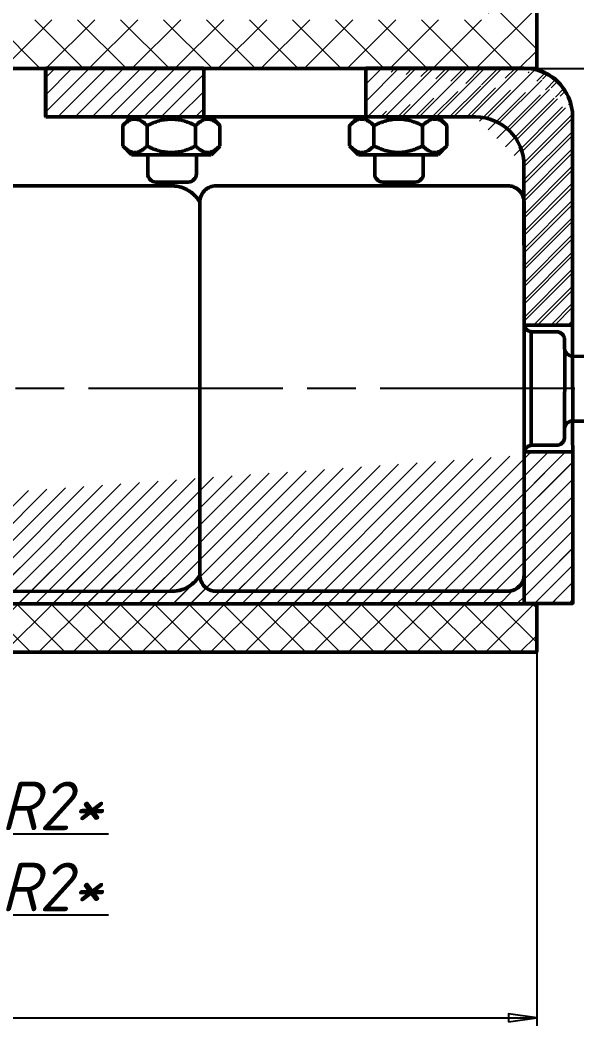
# Model space of a CAD drawing. Header units: inches. Extents: x -14 to 5184, y -66 to 1689.
# Drawn here: x 2720.8 to 2755.2, y 647.8 to 709.8 of the extents above; entities that cross this region are included whole.
import ezdxf

# ---------------------------------------------------------------- set-up
doc = ezdxf.new("R2010")
doc.units = ezdxf.units.IN
doc.header["$MEASUREMENT"] = 0
doc.linetypes.add('ACAD_ISO08W100', pattern=[36, 24, -3, 6, -3])
for name, color, linetype, lineweight in [('Видимые тонкие (ГОСТ)', 7, 'Continuous', 25), ('Видимый контур (ГОСТ)', 7, 'Continuous', 50), ('Осевая линия (ГОСТ)', 7, 'ACAD_ISO08W100', 25), ('Размер (ГОСТ)', 7, 'Continuous', 25), ('Штриховка (ГОСТ)', 7, 'Continuous', 18)]:
    doc.layers.add(name, color=color, linetype=linetype, lineweight=lineweight)
doc.styles.add('Standart 3.0', font='gost_b.ttf', dxfattribs={"oblique": 15, "height": 3})
doc.dimstyles.new('Обычный (ГОСТ)', dxfattribs={"dimscale": 0.5, "dimtxt": 3.5, "dimasz": 3.5, "dimexe": 1, "dimexo": 0, "dimgap": 0.5, "dimtad": 1, "dimrnd": 1e-08, "dimtxsty": 'Standart 3.0', "dimblk": 'Filled-1', "dimblk1": 'Filled-1', "dimblk2": 'Filled-1', "dimcen": 0.09, "dimdle": 15, "dimclrd": 256, "dimclre": 256, "dimclrt": 256, "dimazin": 2, "dimtfac": 0.714286, "dimtmove": 0, "dimatfit": 3, "dimfxl": 1, "dimtolj": 1, "dimlwd": 25, "dimlwe": 25, "dimarcsym": 0})
pattern_1 = [(45, (-764.67155, -51.7324), (-0.53033009, 0.53033009), [])]

# ---------------------------------------------------------------- blocks, each defined once
blk = doc.blocks.new('Filled-1')
at = {"color": 0}
for p, q in [((0, 0), (-1, 0.143)), ((-1, 0.143), (-1, -0.143)), ((-1, 0), (0, 0)), ((-1, -0.143), (0, 0))]:
    blk.add_line(p, q, dxfattribs=at)
at = {"color": 0, "flags": 128}
blk.add_lwpolyline([(-1, -0.143), (0, 0), (-1, 0.143), (-1, -0.143)], dxfattribs=at)
at = {"color": 0}
blk.add_solid([(-1, -0.143), (0, 0), (-1, 0.143), (-1, -0.143)], dxfattribs=at)
blk = doc.blocks.new('*D143')
at = {"layer": 'Размер (ГОСТ)', "lineweight": 25, "ltscale": 0.5, "transparency": 16777216}
for p, q in [((2752.695, 745.82), (2795.828, 745.82)), ((2795.328, 708.57), (2795.328, 744.07)), ((2752.696, 706.82), (2795.828, 706.82))]:
    blk.add_line(p, q, dxfattribs=at)
at = {"layer": 'Размер (ГОСТ)', "lineweight": 25, "ltscale": 0.5, "transparency": 16777216, "xscale": 1.75, "yscale": 1.75, "zscale": 1.75}
for p, rotation in [((2795.328, 745.82), 90), ((2795.328, 706.82), 270)]:
    blk.add_blockref('Filled-1', p, dxfattribs=dict(at, rotation=rotation))
at = {"layer": 'Размер (ГОСТ)', "ltscale": 0.5, "transparency": 16777216, "insert": (2793.275, 726.32), "char_height": 3, "attachment_point": 5, "rotation": 90, "style": 'Standart 3.0'}
blk.add_mtext('\\A1;39%%P{\\fGOST type B|b0|i0|c204|p0;0,1}', dxfattribs=at)
blk = doc.blocks.new('*D144')
at = {"layer": 'Размер (ГОСТ)', "lineweight": 25, "ltscale": 0.5, "transparency": 16777216}
for p, q in [((2622.698, 670.82), (2622.698, 647.785)), ((2752.698, 670.82), (2752.698, 647.785)), ((2624.448, 648.285), (2750.948, 648.285))]:
    blk.add_line(p, q, dxfattribs=at)
at = {"layer": 'Размер (ГОСТ)', "lineweight": 25, "ltscale": 0.5, "transparency": 16777216, "xscale": 1.75, "yscale": 1.75, "zscale": 1.75, "rotation": 180}
blk.add_blockref('Filled-1', (2622.698, 648.285), dxfattribs=at)
at = {"layer": 'Размер (ГОСТ)', "lineweight": 25, "ltscale": 0.5, "transparency": 16777216, "xscale": 1.75, "yscale": 1.75, "zscale": 1.75}
blk.add_blockref('Filled-1', (2752.698, 648.285), dxfattribs=at)
at = {"layer": 'Размер (ГОСТ)', "ltscale": 0.5, "transparency": 16777216, "insert": (2687.698, 650.041), "char_height": 3, "attachment_point": 5, "style": 'Standart 3.0'}
blk.add_mtext('\\A1;130*', dxfattribs=at)
blk = doc.blocks.new('*D161')
at = {"layer": 'Размер (ГОСТ)', "lineweight": 25, "transparency": 16777216}
for p, q in [((2719.378, 659.603), (2709.514, 668.681)), ((2726.28, 659.603), (2719.378, 659.603))]:
    blk.add_line(p, q, dxfattribs=at)
at = {"layer": 'Размер (ГОСТ)', "lineweight": 25, "transparency": 16777216, "xscale": 1.75, "yscale": 1.75, "zscale": 1.75, "rotation": 137.3752974617116}
blk.add_blockref('Filled-1', (2708.227, 669.866), dxfattribs=at)
at = {"layer": 'Размер (ГОСТ)', "transparency": 16777216, "insert": (2719.628, 662.853), "char_height": 3, "attachment_point": 1, "style": 'Standart 3.0'}
blk.add_mtext('\\A1;R2*', dxfattribs=at)
blk = doc.blocks.new('*D162')
at = {"layer": 'Размер (ГОСТ)', "lineweight": 25, "transparency": 16777216}
for p, q in [((2719.378, 654.603), (2708.426, 666.89)), ((2726.28, 654.603), (2719.378, 654.603))]:
    blk.add_line(p, q, dxfattribs=at)
at = {"layer": 'Размер (ГОСТ)', "lineweight": 25, "transparency": 16777216, "xscale": 1.75, "yscale": 1.75, "zscale": 1.75, "rotation": 131.7133454114285}
blk.add_blockref('Filled-1', (2707.261, 668.196), dxfattribs=at)
at = {"layer": 'Размер (ГОСТ)', "transparency": 16777216, "insert": (2719.628, 657.853), "char_height": 3, "attachment_point": 1, "style": 'Standart 3.0'}
blk.add_mtext('\\A1;R2*', dxfattribs=at)
blk = doc.blocks.new('*D205')
at = {"layer": 'Видимые тонкие (ГОСТ)', "lineweight": 25, "ltscale": 0.5, "transparency": 16777216}
for p, q in [((2730, 772.71), (2808, 772.71)), ((2807.5, 656.296), (2807.5, 770.96)), ((2775, 654.546), (2808, 654.546))]:
    blk.add_line(p, q, dxfattribs=at)
at = {"layer": 'Видимые тонкие (ГОСТ)', "lineweight": 25, "ltscale": 0.5, "transparency": 16777216, "xscale": 1.75, "yscale": 1.75, "zscale": 1.75}
for p, rotation in [((2807.5, 772.71), 90), ((2807.5, 654.546), 270)]:
    blk.add_blockref('Filled-1', p, dxfattribs=dict(at, rotation=rotation))
at = {"layer": 'Видимые тонкие (ГОСТ)', "ltscale": 0.5, "transparency": 16777216, "insert": (2805.447, 713.628), "char_height": 3, "attachment_point": 5, "rotation": 90, "style": 'Standart 3.0'}
blk.add_mtext('\\A1;118%%P0,5', dxfattribs=at)

msp = doc.modelspace()

# ---------------------------------------------------------------- hatches: boundary and pattern name
at = {"layer": 'Штриховка (ГОСТ)', "ltscale": 0.5}
h = msp.add_hatch(dxfattribs=at)
h.set_pattern_fill('ANSI37', color=256, scale=15)
h.set_pattern_definition([(45, (-764.6716, -51.7324), (-1.3258252, 1.3258252), []), (135, (-764.6716, -51.7324), (-1.3258252, -1.3258252), [])])
edge = h.paths.add_edge_path()
edge.add_spline(control_points=[(2640.9551, 706.8202), (2640.786, 707.139), (2640.2853, 708.1094), (2640.8354, 709.1323), (2641.2053, 709.8202)], knot_values=[0, 0, 0, 0, 1.0405307, 3.1768806, 3.1768806, 3.1768806, 3.1768806], degree=3, periodic=0)
edge.add_line((2641.2053, 709.8202), (2639.599, 709.8202))
edge.add_line((2639.599, 709.8202), (2625.6968, 709.8202))
edge.add_line((2625.6968, 709.8202), (2625.6968, 721.3202))
edge.add_line((2625.6968, 721.3202), (2622.8787, 721.3202))
edge.add_line((2622.8787, 721.3202), (2622.8787, 720.3751))
edge.add_line((2622.8787, 720.3751), (2622.6968, 720.3751))
edge.add_line((2622.6968, 720.3751), (2622.6968, 706.8202))
edge.add_line((2622.6968, 706.8202), (2623.0164, 706.8202))
edge.add_ellipse((2623.4569, 703.8527), major_axis=(0.5083, 2.9567), ratio=0.9999874, start_angle=9.807636, end_angle=18.197853, ccw=False)
edge.add_line((2623.4541, 706.8527), (2633.2041, 706.8618))
edge.add_line((2633.2041, 706.8618), (2639.599, 706.8202))
edge.add_line((2639.599, 706.8202), (2640.9551, 706.8202))
edge = h.paths.add_edge_path()
edge.add_line((2752.6968, 744.8053), (2749.6968, 744.8053))
edge.add_line((2749.6968, 744.8053), (2749.6968, 709.8202))
edge.add_line((2749.6968, 709.8202), (2651.1901, 709.8202))
edge.add_line((2651.1901, 709.8202), (2649.1853, 709.8202))
edge.add_spline(control_points=[(2649.1853, 709.8202), (2649.2533, 709.6937), (2649.3214, 709.5672), (2649.3864, 709.4408)], knot_values=[0, 0, 0, 0, 0.3929016, 0.3929016, 0.3929016, 0.3929016], degree=3, periodic=0)
edge.add_spline(control_points=[(2649.3864, 709.4408), (2649.4841, 709.2513), (2649.575, 709.0621), (2649.6494, 708.8737)], knot_values=[0.3929016, 0.3929016, 0.3929016, 0.3929016, 0.982254, 0.982254, 0.982254, 0.982254], degree=3, periodic=0)
edge.add_spline(control_points=[(2649.7201, 708.6785), (2649.6988, 708.7435), (2649.6751, 708.8085), (2649.6494, 708.8737)], knot_values=[0.982254, 0.982254, 0.982254, 0.982254, 1.1861158, 1.1861158, 1.1861158, 1.1861158], degree=3, periodic=0)
edge.add_spline(control_points=[(2649.7201, 708.6785), (2649.7399, 708.6183), (2649.7576, 708.5582), (2649.7729, 708.4982)], knot_values=[1.1861158, 1.1861158, 1.1861158, 1.1861158, 1.3751556, 1.3751556, 1.3751556, 1.3751556], degree=3, periodic=0)
edge.add_spline(control_points=[(2649.7729, 708.4982), (2649.7875, 708.4412), (2649.7998, 708.3844), (2649.8098, 708.3276)], knot_values=[1.3751556, 1.3751556, 1.3751556, 1.3751556, 1.5546526, 1.5546526, 1.5546526, 1.5546526], degree=3, periodic=0)
edge.add_spline(control_points=[(2649.8258, 708.2185), (2649.8215, 708.2548), (2649.8161, 708.2912), (2649.8098, 708.3276)], knot_values=[1.5546526, 1.5546526, 1.5546526, 1.5546526, 1.6698318, 1.6698318, 1.6698318, 1.6698318], degree=3, periodic=0)
edge.add_spline(control_points=[(2649.8344, 708.1257), (2649.8323, 708.1566), (2649.8295, 708.1876), (2649.8258, 708.2185)], knot_values=[1.6698318, 1.6698318, 1.6698318, 1.6698318, 1.768117, 1.768117, 1.768117, 1.768117], degree=3, periodic=0)
edge.add_spline(control_points=[(2649.838, 708.0333), (2649.8376, 708.064), (2649.8364, 708.0949), (2649.8344, 708.1257)], knot_values=[1.768117, 1.768117, 1.768117, 1.768117, 1.8662827, 1.8662827, 1.8662827, 1.8662827], degree=3, periodic=0)
edge.add_spline(control_points=[(2649.8363, 707.9411), (2649.8378, 707.9718), (2649.8383, 708.0025), (2649.838, 708.0333)], knot_values=[1.8662827, 1.8662827, 1.8662827, 1.8662827, 1.9643858, 1.9643858, 1.9643858, 1.9643858], degree=3, periodic=0)
edge.add_spline(control_points=[(2649.8291, 707.849), (2649.8324, 707.8797), (2649.8348, 707.9104), (2649.8363, 707.9411)], knot_values=[1.9643858, 1.9643858, 1.9643858, 1.9643858, 2.0627335, 2.0627335, 2.0627335, 2.0627335], degree=3, periodic=0)
edge.add_spline(control_points=[(2649.8164, 707.7594), (2649.8176, 707.7664), (2649.8226, 707.7962), (2649.8266, 707.8261), (2649.8291, 707.849)], knot_values=[2.0627335, 2.0627335, 2.0627335, 2.0627335, 2.0851532, 2.1587696, 2.1587696, 2.1587696, 2.1587696], degree=3, periodic=0)
edge.add_spline(control_points=[(2649.7972, 707.6662), (2649.8046, 707.6972), (2649.811, 707.7283), (2649.8164, 707.7594)], knot_values=[2.1587696, 2.1587696, 2.1587696, 2.1587696, 2.2588995, 2.2588995, 2.2588995, 2.2588995], degree=3, periodic=0)
edge.add_spline(control_points=[(2649.7972, 707.6662), (2649.7882, 707.6279), (2649.7777, 707.5897), (2649.7659, 707.5515)], knot_values=[2.2588995, 2.2588995, 2.2588995, 2.2588995, 2.3826602, 2.3826602, 2.3826602, 2.3826602], degree=3, periodic=0)
edge.add_spline(control_points=[(2649.7659, 707.5515), (2649.7497, 707.4988), (2649.7312, 707.4462), (2649.7108, 707.3937)], knot_values=[2.3826602, 2.3826602, 2.3826602, 2.3826602, 2.5533905, 2.5533905, 2.5533905, 2.5533905], degree=3, periodic=0)
edge.add_spline(control_points=[(2649.7108, 707.3937), (2649.6899, 707.3398), (2649.667, 707.2861), (2649.6427, 707.2324)], knot_values=[2.5533905, 2.5533905, 2.5533905, 2.5533905, 2.7284314, 2.7284314, 2.7284314, 2.7284314], degree=3, periodic=0)
edge.add_spline(control_points=[(2649.6427, 707.2324), (2649.6125, 707.1658), (2649.5801, 707.0993), (2649.5464, 707.0329)], knot_values=[2.7284314, 2.7284314, 2.7284314, 2.7284314, 2.9454271, 2.9454271, 2.9454271, 2.9454271], degree=3, periodic=0)
edge.add_spline(control_points=[(2649.5464, 707.0329), (2649.5105, 706.962), (2649.4731, 706.8911), (2649.4355, 706.8202)], knot_values=[2.9454271, 2.9454271, 2.9454271, 2.9454271, 3.1768806, 3.1768806, 3.1768806, 3.1768806], degree=3, periodic=0)
edge.add_line((2649.4355, 706.8202), (2651.1901, 706.8202))
edge.add_line((2651.1901, 706.8202), (2722.4055, 706.8202))
edge.add_line((2722.4055, 706.8202), (2722.4055, 706.8316))
edge.add_line((2722.4055, 706.8316), (2732.1555, 706.8336))
edge.add_line((2732.1555, 706.8336), (2742.1555, 706.8271))
edge.add_line((2742.1555, 706.8271), (2742.1555, 706.8356))
edge.add_line((2742.1555, 706.8356), (2751.9055, 706.8375))
edge.add_line((2751.9055, 706.8375), (2752.6968, 706.8202))
edge.add_line((2752.6968, 706.8202), (2752.6968, 744.8053))
h = msp.add_hatch(dxfattribs=at)
h.set_pattern_fill('ANSI31', color=256, scale=6)
h.set_pattern_definition(pattern_1)
h.paths.add_polyline_path([(2732.1561, 703.8336), (2732.1555, 706.8202), (2722.4055, 706.8202), (2722.4061, 703.8316)])
h = msp.add_hatch(dxfattribs=at)
h.set_pattern_fill('ANSI31', color=256, scale=6)
h.set_pattern_definition([(45, (-764.67155, -612.5807), (-0.53033009, 0.53033009), [])])
edge = h.paths.add_edge_path()
edge.add_line((2742.1555, 706.8356), (2751.9055, 706.8375))
edge.add_ellipse((2751.9061, 703.8375), major_axis=(-1.069, 2.8031), ratio=0.9999978, start_angle=249.13663, end_angle=339.13663, ccw=False)
edge.add_line((2754.9061, 703.8381), (2754.9087, 690.988))
edge.add_line((2754.9087, 690.988), (2751.9087, 690.9874))
edge.add_line((2751.9087, 690.9874), (2751.9067, 700.8375))
edge.add_ellipse((2748.9067, 700.8369), major_axis=(-1.069, 2.8031), ratio=0.9999978, start_angle=249.13663, end_angle=339.13663)
edge.add_line((2748.9061, 703.8369), (2742.1561, 703.8355))
edge.add_line((2742.1561, 703.8355), (2742.1555, 706.8356))
edge = h.paths.add_edge_path(flags=17)
edge.add_ellipse((2748.9067, 700.8369), major_axis=(-1.069, 2.8031), ratio=0.9999978, start_angle=249.13663, end_angle=339.13663)
edge = h.paths.add_edge_path(flags=17)
edge.add_line((2751.9087, 690.9874), (2751.9067, 700.8375))
edge = h.paths.add_edge_path(flags=17)
edge.add_line((2754.9087, 690.988), (2751.9087, 690.9874))
edge = h.paths.add_edge_path(flags=17)
edge.add_line((2754.9061, 703.8381), (2754.9087, 690.988))
edge = h.paths.add_edge_path(flags=17)
edge.add_ellipse((2751.9061, 703.8375), major_axis=(-1.069, 2.8031), ratio=0.9999978, start_angle=249.13663, end_angle=339.13663)
edge = h.paths.add_edge_path(flags=17)
edge.add_line((2742.1555, 706.8356), (2751.9055, 706.8375))
edge = h.paths.add_edge_path(flags=16)
edge.add_line((2748.9061, 703.8369), (2742.1561, 703.8355))
edge = h.paths.add_edge_path(flags=16)
edge.add_line((2742.1561, 703.8355), (2742.1555, 706.8356))
h.paths.add_polyline_path([(2742.1561, 703.8355), (2742.1555, 706.8356)], flags=16)
edge = h.paths.add_edge_path(flags=17)
edge.add_line((2742.1561, 703.8355), (2742.1555, 706.8356))
edge.add_line((2742.1561, 703.8355), (2742.1555, 706.8356))
edge.add_line((2742.1561, 703.8355), (2742.1555, 706.8356))
edge.add_ellipse((2751.8962, 703.8635), major_axis=(2.8031, 1.069), ratio=0.9999978, start_angle=0, end_angle=53.659374)
h = msp.add_hatch(dxfattribs=at)
h.set_pattern_fill('ANSI31', color=256, scale=6)
h.set_pattern_definition(pattern_1)
edge = h.paths.add_edge_path()
edge.add_line((2751.9305, 698.6026), (2751.9326, 700.8527))
edge.add_ellipse((2748.9326, 700.8555), major_axis=(-0.5083, 2.9567), ratio=0.9999874, start_angle=260.192364, end_angle=350.192364)
edge.add_line((2748.9354, 703.8555), (2742.1853, 703.8618))
edge.add_spline(control_points=[(2742.1853, 703.8618), (2742.1867, 705.341), (2742.1881, 706.8202)], knot_values=[0.0041612, 0.0041612, 0.0041612, 0.3000037, 0.3000037, 0.3000037], weights=[1, 0.9999989, 1], degree=2, periodic=0)
edge.add_line((2742.1881, 706.8202), (2752.3759, 706.8202))
edge.add_ellipse((2751.9354, 703.8527), major_axis=(-0.5083, 2.9567), ratio=0.9999874, start_angle=270, end_angle=341.802147, ccw=False)
edge.add_ellipse((2751.9354, 703.8527), major_axis=(-0.5083, 2.9567), ratio=0.9999874, start_angle=260.192364, end_angle=270, ccw=False)
edge.add_line((2754.9354, 703.8499), (2754.9234, 691.0162))
edge.add_ellipse((2754.9197, 687.1002), major_axis=(0.0036, 3.9), ratio=0.0008567, start_angle=1.296732, end_angle=51.959455, ccw=False)
edge.add_line((2754.9233, 690.9992), (2751.9341, 691.002))
edge.add_spline(control_points=[(2751.9341, 691.002), (2751.9273, 691.0358), (2751.9235, 691.0704), (2751.9235, 691.102)], knot_values=[0.2126734, 0.2126734, 0.2126734, 0.2126734, 0.2221719, 0.2221719, 0.2221719, 0.2221719], degree=3, periodic=0)
edge.add_line((2751.9235, 691.102), (2751.9305, 698.6026))
h = msp.add_hatch(dxfattribs=at)
h.set_pattern_fill('ANSI31', color=256, scale=6)
h.set_pattern_definition(pattern_1)
edge = h.paths.add_edge_path()
edge.add_line((2620.4847, 673.8505), (2620.476, 683.2012))
edge.add_line((2620.476, 683.2012), (2623.476, 683.2039))
edge.add_line((2623.4831, 675.6033), (2623.4761, 683.1039))
edge.add_line((2623.476, 683.2039), (2623.4847, 673.8532))
edge.add_line((2620.4848, 673.8502), (2623.4848, 673.8529))
edge.add_line((2754.9103, 683.1883), (2754.9121, 673.8382))
edge.add_line((2751.9103, 683.1877), (2754.9103, 683.1883))
edge.add_line((2751.9103, 683.0876), (2751.9118, 675.5876))
edge.add_ellipse((2751.9094, 687.0875), major_axis=(0.0027, -13.25), ratio=0.0007478, start_angle=337.94365, end_angle=360.136266)
edge.add_spline(control_points=[(2751.8749, 675.3184), (2751.8523, 675.2373), (2751.8188, 675.1579), (2751.7272, 675.0003), (2751.665, 674.9224), (2751.5159, 674.7834), (2751.4254, 674.7228), (2751.2323, 674.6341), (2751.1273, 674.6051), (2750.9853, 674.5894), (2750.9486, 674.5873), (2750.912, 674.5873)], knot_values=[0, 0, 0, 0, 0.0254162, 0.0254162, 0.0546992, 0.0546992, 0.0865783, 0.0865783, 0.11844, 0.11844, 0.1294382, 0.1294382, 0.1294382, 0.1294382], degree=3, periodic=0)
edge.add_line((2754.9121, 673.8381), (2751.9121, 673.8375))
h = msp.add_hatch(dxfattribs=at)
h.set_pattern_fill('ANSI31', color=256, scale=6)
h.set_pattern_definition(pattern_1)
edge = h.paths.add_edge_path()
edge.add_line((2754.9075, 673.8505), (2754.9162, 683.2012))
edge.add_line((2754.9162, 683.2012), (2751.9162, 683.2039))
edge.add_line((2751.9091, 675.6033), (2751.9161, 683.1039))
edge.add_line((2751.9162, 683.2039), (2751.9075, 673.8532))
edge.add_line((2754.9074, 673.8502), (2751.9074, 673.8529))
edge.add_line((2620.482, 683.1883), (2620.4801, 673.8382))
edge.add_line((2623.482, 683.1877), (2620.482, 683.1883))
edge.add_line((2623.4819, 683.0876), (2623.4804, 675.5876))
edge.add_ellipse((2623.4828, 687.0875), major_axis=(-0.0027, -13.25), ratio=0.0007478, start_angle=-0.136266, end_angle=22.05635, ccw=False)
edge.add_spline(control_points=[(2623.5173, 675.3184), (2623.5399, 675.2373), (2623.5734, 675.1579), (2623.665, 675.0003), (2623.7272, 674.9224), (2623.8763, 674.7834), (2623.9668, 674.7228), (2624.1599, 674.6341), (2624.2649, 674.6051), (2624.4069, 674.5894), (2624.4436, 674.5873), (2624.4803, 674.5873)], knot_values=[0, 0, 0, 0, 0.0254162, 0.0254162, 0.0546992, 0.0546992, 0.0865783, 0.0865783, 0.11844, 0.11844, 0.1294382, 0.1294382, 0.1294382, 0.1294382], degree=3, periodic=0)
edge.add_line((2620.4801, 673.8381), (2623.4801, 673.8375))
at = {"layer": 'Штриховка (ГОСТ)'}
h = msp.add_hatch(dxfattribs=at)
h.set_pattern_fill('ANSI37', color=256, scale=12, style=0, double=1)
h.set_pattern_definition([(45, (-764.6716, -51.7324), (-1.0606602, 1.0606602), []), (135, (-764.6716, -51.7324), (-1.0606602, -1.0606602), [])])
edge = h.paths.add_edge_path()
edge.add_spline(control_points=[(2670.6348, 672.3202), (2670.6798, 672.1459), (2670.7482, 671.9785), (2670.9278, 671.6664), (2671.0383, 671.5232), (2671.3517, 671.2138), (2671.5711, 671.0688), (2672.0529, 670.8711), (2672.3109, 670.8202), (2672.5713, 670.8202)], knot_values=[-0.2642769, -0.2642769, -0.2642769, -0.2642769, -0.2102673, -0.2102673, -0.1562578, -0.1562578, -0.0781289, -0.0781289, 0, 0, 0, 0], degree=3, periodic=0)
edge.add_line((2672.5713, 670.8202), (2702.8253, 670.8202))
edge.add_spline(control_points=[(2702.8253, 670.8202), (2703.0054, 670.8202), (2703.1846, 670.8445), (2703.5316, 670.9405), (2703.6979, 671.0116), (2704.0758, 671.2378), (2704.271, 671.4139), (2704.583, 671.831), (2704.6967, 672.0681), (2704.7618, 672.3202)], knot_values=[-0.2642769, -0.2642769, -0.2642769, -0.2642769, -0.2102673, -0.2102673, -0.1562578, -0.1562578, -0.0781289, -0.0781289, 0, 0, 0, 0], degree=3, periodic=0)
edge.add_spline(control_points=[(2704.7618, 672.3202), (2704.7859, 672.4135), (2704.8165, 672.5034), (2704.945, 672.8136), (2705.1096, 673.0599), (2705.4586, 673.409), (2705.7049, 673.5735), (2706.161, 673.7625), (2706.4515, 673.8202), (2706.6983, 673.8202)], knot_values=[0.3435613, 0.3435613, 0.3435613, 0.3435613, 0.3702407, 0.3702407, 0.4442889, 0.4442889, 0.518337, 0.518337, 0.5923851, 0.5923851, 0.5923851, 0.5923851], degree=3, periodic=0)
edge.add_line((2706.6983, 673.8202), (2752.6983, 673.8202))
edge.add_line((2752.6983, 673.8202), (2752.6983, 670.8202))
edge.add_line((2752.6983, 670.8202), (2709.6983, 670.8202))
edge.add_spline(control_points=[(2709.6983, 670.8202), (2709.4515, 670.8202), (2709.161, 670.7625), (2708.7049, 670.5735), (2708.4586, 670.409), (2708.1096, 670.0599), (2707.945, 669.8136), (2707.8165, 669.5034), (2707.7859, 669.4135), (2707.7618, 669.3202)], knot_values=[0.5923851, 0.5923851, 0.5923851, 0.5923851, 0.6664332, 0.6664332, 0.7404813, 0.7404813, 0.8145295, 0.8145295, 0.8412086, 0.8412086, 0.8412086, 0.8412086], degree=3, periodic=0)
edge.add_spline(control_points=[(2707.7618, 669.3202), (2707.7168, 669.1459), (2707.6485, 668.9785), (2707.4688, 668.6664), (2707.3584, 668.5232), (2707.0449, 668.2138), (2706.8256, 668.0689), (2706.3437, 667.8711), (2706.0858, 667.8202), (2705.8253, 667.8202)], knot_values=[-0.2642765, -0.2642765, -0.2642765, -0.2642765, -0.2102671, -0.2102671, -0.1562578, -0.1562578, -0.0781289, -0.0781289, 0, 0, 0, 0], degree=3, periodic=0)
edge.add_line((2705.8253, 667.8202), (2669.5713, 667.8202))
edge.add_spline(control_points=[(2669.5713, 667.8202), (2669.3913, 667.8202), (2669.2121, 667.8445), (2668.865, 667.9405), (2668.6987, 668.0116), (2668.3208, 668.2378), (2668.1256, 668.4139), (2667.8137, 668.831), (2667.6999, 669.0681), (2667.6348, 669.3202)], knot_values=[-0.2642765, -0.2642765, -0.2642765, -0.2642765, -0.2102671, -0.2102671, -0.1562578, -0.1562578, -0.0781289, -0.0781289, 0, 0, 0, 0], degree=3, periodic=0)
edge.add_spline(control_points=[(2667.6348, 669.3202), (2667.6107, 669.4135), (2667.5801, 669.5034), (2667.4516, 669.8136), (2667.2871, 670.0599), (2666.938, 670.409), (2666.6917, 670.5735), (2666.2356, 670.7625), (2665.9451, 670.8202), (2665.6983, 670.8202)], knot_values=[0.3435616, 0.3435616, 0.3435616, 0.3435616, 0.3702407, 0.3702407, 0.4442888, 0.4442888, 0.518337, 0.518337, 0.5923851, 0.5923851, 0.5923851, 0.5923851], degree=3, periodic=0)
edge.add_line((2665.6983, 670.8202), (2622.6983, 670.8202))
edge.add_line((2622.6983, 670.8202), (2622.6983, 673.8202))
edge.add_line((2622.6983, 673.8202), (2668.6983, 673.8202))
edge.add_spline(control_points=[(2668.6983, 673.8202), (2668.9451, 673.8202), (2669.2356, 673.7625), (2669.6917, 673.5735), (2669.938, 673.409), (2670.2871, 673.0599), (2670.4516, 672.8136), (2670.5801, 672.5034), (2670.6107, 672.4135), (2670.6348, 672.3202)], knot_values=[0.5923851, 0.5923851, 0.5923851, 0.5923851, 0.6664332, 0.6664332, 0.7404814, 0.7404814, 0.8145295, 0.8145295, 0.841209, 0.841209, 0.841209, 0.841209], degree=3, periodic=0)

# ---------------------------------------------------------------- linework, layer by layer
at = {"layer": 'Видимый контур (ГОСТ)'}
for p, q in [((2752.6968, 744.8053), (2752.6968, 706.8202)), ((2752.6968, 706.8202), (2651.1901, 706.8202)), ((2722.3978, 706.8202), (2722.3984, 703.8517)), ((2722.4055, 706.8316), (2732.1555, 706.8336)), ((2722.4061, 703.8316), (2722.4055, 706.8316)), ((2732.1555, 706.8336), (2732.1561, 703.8336)), ((2742.1555, 706.8356), (2751.9055, 706.8375)), ((2742.1561, 703.8355), (2742.1555, 706.8356)), ((2752.6962, 706.8202), (2752.6962, 706.7548)), ((2754.7092, 704.9065), (2754.6993, 704.9325)), ((2722.3984, 703.8517), (2722.4061, 703.8316)), ((2732.1561, 703.8336), (2722.4061, 703.8316)), ((2727.1505, 702.0449), (2727.1502, 703.3015)), ((2727.6812, 703.8327), (2727.1549, 703.3062)), ((2732.615, 703.8377), (2733.1481, 703.3048)), ((2733.1505, 702.0461), (2733.1502, 703.3027)), ((2741.1505, 702.0477), (2741.1502, 703.3043)), ((2741.6853, 703.8396), (2741.1549, 703.309)), ((2748.9061, 703.8369), (2742.1561, 703.8355)), ((2746.6191, 703.8364), (2747.1481, 703.3076)), ((2747.1505, 702.0489), (2747.1502, 703.3055)), ((2754.9061, 703.8381), (2754.9087, 690.988)), ((2728.6524, 702.0401), (2728.6522, 703.2967)), ((2731.6524, 702.0407), (2731.6522, 703.2973)), ((2742.6524, 702.0429), (2742.6522, 703.2995)), ((2745.6524, 702.0435), (2745.6522, 703.3001)), ((2727.6973, 701.4983), (2727.1526, 702.0428)), ((2728.6964, 701.4946), (2728.6964, 700.3202)), ((2731.6964, 701.4954), (2731.6964, 700.3202)), ((2732.6039, 701.4993), (2733.1458, 702.0414)), ((2741.6973, 701.5011), (2741.1526, 702.0456)), ((2742.6964, 701.4975), (2742.6964, 700.3202)), ((2745.6964, 701.4982), (2745.6964, 700.3202)), ((2746.6039, 701.5021), (2747.1458, 702.0442)), ((2751.9087, 690.9874), (2751.9067, 700.8375)), ((2701.1069, 699.5773), (2730.1749, 699.5831)), ((2730.1749, 699.5832), (2709.7653, 699.579)), ((2731.1964, 699.8202), (2729.1964, 699.8202)), ((2732.9069, 699.5837), (2750.907, 699.5873)), ((2732.9069, 699.5837), (2750.9069, 699.5873)), ((2745.1964, 699.8202), (2743.1964, 699.8202)), ((2751.9072, 698.5875), (2751.9087, 691.0874)), ((2754.9087, 690.988), (2751.9087, 690.9874)), ((2752.4087, 690.5876), (2753.9087, 690.5879)), ((2752.4088, 690.5875), (2753.9088, 690.5878)), ((2754.4089, 690.0878), (2754.409, 689.5878)), ((2754.9113, 689.074), (2765.5152, 689.0618)), ((2763.2761, 689.064), (2754.9113, 689.0721)), ((2754.9076, 685.074), (2755.8631, 685.0731)), ((2754.41, 684.5882), (2754.4101, 684.0882)), ((2752.4101, 683.5876), (2753.9101, 683.5879)), ((2753.9102, 683.5881), (2752.4102, 683.5878)), ((2751.9103, 683.1877), (2754.9103, 683.1883)), ((2751.9121, 673.8376), (2751.9103, 683.1877)), ((2751.9103, 683.0876), (2751.9118, 675.5876)), ((2754.9103, 683.1883), (2754.9121, 673.8382)), ((2730.1799, 674.5832), (2701.112, 674.5773)), ((2730.1799, 674.5832), (2709.7704, 674.579)), ((2750.912, 674.5874), (2732.912, 674.5837)), ((2732.912, 674.5837), (2750.912, 674.5873)), ((2706.6983, 673.8202), (2752.6983, 673.8202)), ((2754.9121, 673.8382), (2751.9121, 673.8376)), ((2754.9121, 673.8381), (2751.9121, 673.8375)), ((2752.6983, 673.8377), (2752.6983, 673.8202)), ((2752.6983, 673.8202), (2752.6983, 670.8202)), ((2752.6983, 670.8202), (2709.6983, 670.8202))]:
    msp.add_line(p, q, dxfattribs=at)
at = {"layer": 'Видимый контур (ГОСТ)', "ltscale": 0.5}
for p, q in [((2727.6812, 703.8327), (2732.615, 703.8377)), ((2731.9072, 698.5835), (2731.9172, 675.479)), ((2751.9087, 690.9874), (2751.9103, 683.0876)), ((2752.3471, 690.5875), (2752.3485, 683.5878)), ((2754.4266, 689.4532), (2754.41, 684.3382)), ((2754.909, 689.0881), (2754.9098, 685.0881))]:
    msp.add_line(p, q, dxfattribs=at)
at = {"layer": 'Видимый контур (ГОСТ)'}
for centre, start, end in [((2729.1964, 700.3202), 180, 270), ((2731.1964, 700.3202), 270, 0), ((2743.1964, 700.3202), 180, 270), ((2745.1964, 700.3202), 270, 0)]:
    msp.add_arc(centre, 0.5, start, end, dxfattribs=at)
for centre, major_axis, ratio, start_param, end_param in [((2751.9061, 703.8375), (-1.069, 2.8031), 0.9999978, 4.3482545, 5.9190508), ((2751.8962, 703.8635), (2.8031, 1.069), 0.9999978, 0, 0.9365328), ((2737.1561, 703.8345), (-5, -0.001), 0.001962, 3.1440688, 6.2807092), ((2748.9067, 700.8369), (-1.069, 2.8031), 0.9999978, 4.3482545, 5.9190508), ((2730.1506, 701.4988), (2.4533, 0.0005), 0.001962, 3.1435546, 6.2812233), ((2744.1506, 701.5016), (2.4533, 0.0005), 0.001962, 3.1435546, 6.2812233), ((2754.9094, 687.0881), (-0.0008, 3.9), 0.0007478, 0.0086554, 1.0323275), ((2754.9094, 687.0881), (0.0008, -3.9), 0.0007478, 5.2508578, 6.2745299), ((2751.9094, 687.0875), (0.0027, -13.25), 0.0007478, 5.8982294, 6.2855636), ((2754.9094, 687.0881), (0.0027, -13.25), 0.0007478, 0.0000001, 0.0025477)]:
    msp.add_ellipse(centre, major_axis=major_axis, ratio=ratio, start_param=start_param, end_param=end_param, dxfattribs=at)
for points, weights in [([(2727.1502, 703.3015), (2727.9011, 704.0491), (2728.6522, 703.2967)], [1.53707503368, 1.77486136892, 1.53707503368]), ([(2727.1549, 703.3062), (2727.1526, 703.3039), (2727.1502, 703.3015)], [1.5383597687, 1.53771914595, 1.53707503368]), ([(2728.6522, 703.2967), (2730.152, 704.047), (2731.6522, 703.2973)], [1.53707503368, 1.77486136892, 1.53707503368]), ([(2731.6522, 703.2973), (2732.4011, 704.05), (2733.1502, 703.3027)], [1.53707503368, 1.77486136892, 1.53707503368]), ([(2733.1502, 703.3027), (2733.1492, 703.3038), (2733.1481, 703.3048)], [1.53707503368, 1.53736371117, 1.53765168775]), ([(2741.1502, 703.3043), (2741.901, 704.0519), (2742.6522, 703.2995)], [1.53707503368, 1.77486136892, 1.53707503368]), ([(2741.1549, 703.309), (2741.1526, 703.3067), (2741.1502, 703.3043)], [1.5383597687, 1.53771914595, 1.53707503368]), ([(2742.6522, 703.2995), (2744.152, 704.0498), (2745.6522, 703.3001)], [1.53707503368, 1.77486136892, 1.53707503368]), ([(2745.6522, 703.3001), (2746.401, 704.0528), (2747.1502, 703.3055)], [1.53707503368, 1.77486136892, 1.53707503368]), ([(2747.1502, 703.3055), (2747.1492, 703.3066), (2747.1481, 703.3076)], [1.53707503368, 1.53736371117, 1.53765168775]), ([(2728.6524, 702.0401), (2727.9016, 701.2925), (2727.1505, 702.0449)], [1.47499562285, 1.70317823982, 1.47499562285]), ([(2731.6524, 702.0407), (2730.1526, 701.2904), (2728.6524, 702.0401)], [1.47490769269, 1.7030767068, 1.47490769269]), ([(2733.1505, 702.0461), (2732.4016, 701.2934), (2731.6524, 702.0407)], [1.47499562285, 1.70317823982, 1.47499562285]), ([(2742.6524, 702.0429), (2741.9016, 701.2953), (2741.1505, 702.0477)], [1.47499562285, 1.70317823982, 1.47499562285]), ([(2745.6524, 702.0435), (2744.1526, 701.2932), (2742.6524, 702.0429)], [1.47490769269, 1.7030767068, 1.47490769269]), ([(2747.1505, 702.0489), (2746.4016, 701.2962), (2745.6524, 702.0435)], [1.47499562285, 1.70317823982, 1.47499562285])]:
    msp.add_rational_spline(points, weights, degree=2, dxfattribs=at)
for points, knots in [([(2730.1749, 699.5831), (2730.4217, 699.5832), (2730.7122, 699.5255), (2731.1684, 699.3366), (2731.4147, 699.1721), (2731.7049, 698.882), (2731.8188, 698.7365), (2731.9072, 698.5835)], [0, 0, 0, 0, 0.07404814, 0.07404814, 0.14809633, 0.14809633, 0.19714935, 0.19714935, 0.19714935, 0.19714935]), ([(2730.1749, 699.5832), (2730.3911, 699.5832), (2730.6101, 699.5473), (2731.0161, 699.4102), (2731.2086, 699.3086), (2731.5479, 699.0532), (2731.6989, 698.8961), (2731.8507, 698.6767), (2731.8799, 698.6306), (2731.9071, 698.5835)], [0.00000114, 0.00000114, 0.00000114, 0.00000114, 0.06485975, 0.06485975, 0.12854749, 0.12854749, 0.19227686, 0.19227686, 0.20860919, 0.20860919, 0.20860919, 0.20860919]), ([(2731.9068, 698.5837), (2731.9069, 698.5884), (2731.907, 698.5933), (2731.9072, 698.6061), (2731.907, 698.6102), (2731.9089, 698.645), (2731.9095, 698.6534), (2731.9109, 698.6705), (2731.9115, 698.6772), (2731.9133, 698.6957), (2731.9148, 698.7083), (2731.9188, 698.7366), (2731.9214, 698.7527), (2731.9296, 698.7966), (2731.9362, 698.8249), (2731.9598, 698.9093), (2731.9808, 698.9649), (2732.0482, 699.1048), (2732.1033, 699.1864), (2732.2397, 699.3359), (2732.3247, 699.4035), (2732.5096, 699.5074), (2732.6118, 699.545), (2732.7788, 699.5775), (2732.843, 699.5837), (2732.9069, 699.5837)], [3.68354587, 3.68354587, 3.68354587, 3.68354587, 3.70206804, 3.70206804, 3.72610171, 3.72610171, 3.73157563, 3.73157563, 3.73446131, 3.73446131, 3.73880505, 3.73880505, 3.74387534, 3.74387534, 3.75263521, 3.75263521, 3.77033425, 3.77033425, 3.7992681, 3.7992681, 3.83104287, 3.83104287, 3.86290386, 3.86290386, 3.88208157, 3.88208157, 3.88208157, 3.88208157]), ([(2731.9072, 698.5835), (2731.9071, 698.7069), (2731.936, 698.8522), (2732.0304, 699.0802), (2732.1127, 699.2034), (2732.2872, 699.3779), (2732.4103, 699.4602), (2732.6383, 699.5547), (2732.7835, 699.5837), (2732.9069, 699.5837)], [-0.1480963, -0.1480963, -0.1480963, -0.1480963, -0.1110722, -0.1110722, -0.07404812, -0.07404812, -0.03702406, -0.03702406, 0, 0, 0, 0]), ([(2750.9069, 699.5873), (2751.015, 699.5873), (2751.1245, 699.5694), (2751.3275, 699.5009), (2751.4238, 699.4501), (2751.5935, 699.3223), (2751.6689, 699.2438), (2751.7923, 699.0656), (2751.8406, 698.9624), (2751.8702, 698.8567)], [0, 0, 0, 0, 0.0324323, 0.0324323, 0.06427795, 0.06427795, 0.0961435, 0.0961435, 0.12931811, 0.12931811, 0.12931811, 0.12931811]), ([(2750.907, 699.5873), (2751.0304, 699.5873), (2751.1756, 699.5584), (2751.4037, 699.464), (2751.5268, 699.3818), (2751.7014, 699.2073), (2751.7837, 699.0842), (2751.8782, 698.8561), (2751.9071, 698.7109), (2751.9072, 698.5875)], [0, 0, 0, 0, 0.03702404, 0.03702404, 0.07404817, 0.07404817, 0.11107238, 0.11107238, 0.14809663, 0.14809663, 0.14809663, 0.14809663]), ([(2751.9087, 691.0874), (2751.9087, 691.0257), (2751.9231, 690.9531), (2751.9704, 690.8391), (2752.0115, 690.7775), (2752.0988, 690.6902), (2752.1604, 690.6491), (2752.2744, 690.6019), (2752.3471, 690.5875), (2752.4088, 690.5875)], [0.074049057, 0.074049057, 0.074049057, 0.074049057, 0.092561885, 0.092561885, 0.111074543, 0.111074543, 0.129586813, 0.129586813, 0.148098636, 0.148098636, 0.148098636, 0.148098636]), ([(2751.9188, 690.9874), (2751.9213, 690.975), (2751.9244, 690.9626), (2751.9373, 690.9172), (2751.9504, 690.8847), (2751.9904, 690.8089), (2752.0217, 690.7669), (2752.096, 690.6938), (2752.1404, 690.6624), (2752.2357, 690.6155), (2752.2877, 690.5996), (2752.363, 690.5892), (2752.3859, 690.5876), (2752.4087, 690.5876)], [0.00569865, 0.00569865, 0.00569865, 0.00569865, 0.009528049, 0.009528049, 0.019924599, 0.019924599, 0.035258921, 0.035258921, 0.051182762, 0.051182762, 0.067114013, 0.067114013, 0.073970259, 0.073970259, 0.073970259, 0.073970259]), ([(2753.9087, 690.5879), (2753.9151, 690.5879), (2753.9214, 690.5878), (2753.9467, 690.5869), (2753.9657, 690.585), (2754.0378, 690.574), (2754.0905, 690.5569), (2754.1855, 690.5078), (2754.2293, 690.4754), (2754.3035, 690.3995), (2754.3349, 690.3549), (2754.3697, 690.2836), (2754.3794, 690.2591), (2754.3926, 690.2157), (2754.3972, 690.197), (2754.4024, 690.1687), (2754.4039, 690.159), (2754.4056, 690.1447), (2754.4062, 690.1398), (2754.4071, 690.1303), (2754.4074, 690.1257), (2754.4077, 690.1217)], [0, 0, 0, 0, 0.001899331, 0.001899331, 0.007605592, 0.007605592, 0.023784354, 0.023784354, 0.039707652, 0.039707652, 0.055639517, 0.055639517, 0.063517711, 0.063517711, 0.069257956, 0.069257956, 0.072230228, 0.072230228, 0.073788309, 0.073788309, 0.075426252, 0.075426252, 0.075426252, 0.075426252]), ([(2753.9088, 690.5878), (2753.9705, 690.5878), (2754.0431, 690.5734), (2754.1571, 690.5261), (2754.2187, 690.485), (2754.306, 690.3978), (2754.3471, 690.3362), (2754.3944, 690.2222), (2754.4089, 690.1496), (2754.4089, 690.0878)], [0, 0, 0, 0, 0.018511751, 0.018511751, 0.037023994, 0.037023994, 0.055536848, 0.055536848, 0.074050315, 0.074050315, 0.074050315, 0.074050315]), ([(2754.409, 689.5878), (2754.409, 689.5261), (2754.4234, 689.4535), (2754.4707, 689.3394), (2754.5118, 689.2779), (2754.5991, 689.1906), (2754.6607, 689.1495), (2754.7747, 689.1023), (2754.8474, 689.0878), (2754.9091, 689.0878)], [0.074050768, 0.074050768, 0.074050768, 0.074050768, 0.092565149, 0.092565149, 0.111079098, 0.111079098, 0.129591851, 0.129591851, 0.148103173, 0.148103173, 0.148103173, 0.148103173]), ([(2754.4097, 689.5602), (2754.4099, 689.5573), (2754.4101, 689.5537), (2754.4107, 689.546), (2754.4111, 689.5418), (2754.4121, 689.5313), (2754.4129, 689.525), (2754.4155, 689.5063), (2754.4178, 689.4938), (2754.4266, 689.4532), (2754.4353, 689.4252), (2754.4652, 689.3525), (2754.4912, 689.309), (2754.5564, 689.2297), (2754.5972, 689.1936), (2754.687, 689.137), (2754.7371, 689.1156), (2754.8279, 689.0931), (2754.8686, 689.0881), (2754.909, 689.0881)], [0, 0, 0, 0, 0.001386364, 0.001386364, 0.002774995, 0.002774995, 0.004737358, 0.004737358, 0.008538461, 0.008538461, 0.017262758, 0.017262758, 0.032130329, 0.032130329, 0.048057692, 0.048057692, 0.063988448, 0.063988448, 0.076120581, 0.076120581, 0.076120581, 0.076120581]), ([(2754.9099, 685.0884), (2754.8482, 685.0884), (2754.7755, 685.0739), (2754.6615, 685.0267), (2754.6, 684.9855), (2754.5127, 684.8982), (2754.4716, 684.8366), (2754.4244, 684.7226), (2754.41, 684.65), (2754.41, 684.5882)], [0.148103308, 0.148103308, 0.148103308, 0.148103308, 0.16661463, 0.16661463, 0.185127383, 0.185127383, 0.203641332, 0.203641332, 0.222155713, 0.222155713, 0.222155713, 0.222155713]), ([(2754.9098, 685.0881), (2754.904, 685.0881), (2754.8981, 685.088), (2754.8745, 685.0872), (2754.8569, 685.0856), (2754.7863, 685.0756), (2754.7338, 685.0591), (2754.6384, 685.0113), (2754.5942, 684.9794), (2754.5191, 684.9044), (2754.4872, 684.8603), (2754.4515, 684.7894), (2754.4415, 684.7649), (2754.4271, 684.7198), (2754.422, 684.6993), (2754.4163, 684.668), (2754.4146, 684.6573), (2754.4128, 684.6412), (2754.4122, 684.6357), (2754.4115, 684.6279), (2754.4113, 684.6252), (2754.411, 684.6203), (2754.4108, 684.6179), (2754.4107, 684.6159)], [0, 0, 0, 0, 0.001764953, 0.001764953, 0.007066444, 0.007066444, 0.023158259, 0.023158259, 0.039084495, 0.039084495, 0.055016221, 0.055016221, 0.062898474, 0.062898474, 0.069217245, 0.069217245, 0.072495163, 0.072495163, 0.074234027, 0.074234027, 0.075164545, 0.075164545, 0.076134757, 0.076134757, 0.076134757, 0.076134757]), ([(2754.4101, 684.0882), (2754.4101, 684.0265), (2754.3957, 683.9539), (2754.3484, 683.8398), (2754.3073, 683.7783), (2754.2201, 683.691), (2754.1585, 683.6498), (2754.0445, 683.6026), (2753.9719, 683.5881), (2753.9102, 683.5881)], [-0.074050315, -0.074050315, -0.074050315, -0.074050315, -0.055536848, -0.055536848, -0.037023994, -0.037023994, -0.018511751, -0.018511751, 0, 0, 0, 0]), ([(2752.4102, 683.5878), (2752.3485, 683.5878), (2752.2758, 683.5733), (2752.1618, 683.526), (2752.1003, 683.4849), (2752.013, 683.3976), (2751.9719, 683.336), (2751.9247, 683.222), (2751.9103, 683.1494), (2751.9103, 683.0876)], [0.148098685, 0.148098685, 0.148098685, 0.148098685, 0.166610508, 0.166610508, 0.185122778, 0.185122778, 0.203635436, 0.203635436, 0.222148265, 0.222148265, 0.222148265, 0.222148265]), ([(2752.4101, 683.5876), (2752.4035, 683.5876), (2752.3969, 683.5875), (2752.3705, 683.5864), (2752.3507, 683.5845), (2752.2779, 683.5728), (2752.2254, 683.5553), (2752.1307, 683.5056), (2752.0872, 683.4729), (2752.0135, 683.3965), (2751.9824, 683.3517), (2751.9481, 683.2802), (2751.9386, 683.2556), (2751.9269, 683.2164), (2751.9233, 683.202), (2751.9204, 683.1877)], [0, 0, 0, 0, 0.001980096, 0.001980096, 0.00792976, 0.00792976, 0.02410549, 0.02410549, 0.040028953, 0.040028953, 0.055960205, 0.055960205, 0.063828145, 0.063828145, 0.068274261, 0.068274261, 0.068274261, 0.068274261]), ([(2754.4089, 684.0543), (2754.4087, 684.0505), (2754.4083, 684.0459), (2754.4074, 684.0361), (2754.4068, 684.0308), (2754.405, 684.0164), (2754.4036, 684.0073), (2754.3985, 683.9791), (2754.3938, 683.96), (2754.3761, 683.9022), (2754.3591, 683.8643), (2754.3108, 683.7844), (2754.276, 683.7432), (2754.196, 683.6743), (2754.1496, 683.6458), (2754.0514, 683.6054), (2753.9983, 683.5929), (2753.9336, 683.5883), (2753.9219, 683.5879), (2753.9101, 683.5879)], [0, 0, 0, 0, 0.001606989, 0.001606989, 0.003313029, 0.003313029, 0.006108052, 0.006108052, 0.011996026, 0.011996026, 0.024257906, 0.024257906, 0.040025602, 0.040025602, 0.055955471, 0.055955471, 0.071887375, 0.071887375, 0.075410977, 0.075410977, 0.075410977, 0.075410977]), ([(2731.9118, 675.5835), (2731.8235, 675.4305), (2731.7096, 675.2849), (2731.4195, 674.9947), (2731.1733, 674.8301), (2730.7172, 674.6411), (2730.4268, 674.5832), (2730.1799, 674.5832)], [-0.19714935, -0.19714935, -0.19714935, -0.19714935, -0.14809633, -0.14809633, -0.07404814, -0.07404814, 0, 0, 0, 0]), ([(2731.9118, 675.5835), (2731.8039, 675.3965), (2731.6635, 675.225), (2731.3422, 674.942), (2731.1581, 674.826), (2730.7674, 674.6597), (2730.5559, 674.6074), (2730.2896, 674.5854), (2730.2347, 674.5832), (2730.1799, 674.5832)], [0, 0, 0, 0, 0.06478059, 0.06478059, 0.12844046, 0.12844046, 0.1921701, 0.1921701, 0.2086093, 0.2086093, 0.2086093, 0.2086093]), ([(2732.912, 674.5837), (2732.8039, 674.5837), (2732.6944, 674.6017), (2732.4914, 674.6702), (2732.3951, 674.721), (2732.2254, 674.8487), (2732.15, 674.9272), (2732.0291, 675.1018), (2731.9822, 675.2002), (2731.9384, 675.3489), (2731.9279, 675.3989), (2731.9202, 675.4535), (2731.919, 675.4628), (2731.9172, 675.479), (2731.9165, 675.4861), (2731.915, 675.5028), (2731.9143, 675.5113), (2731.9134, 675.5254), (2731.9131, 675.5309), (2731.9125, 675.5431), (2731.9123, 675.5481), (2731.9118, 675.562), (2731.9117, 675.5673), (2731.9116, 675.5762), (2731.9115, 675.5798), (2731.9114, 675.5832)], [0, 0, 0, 0, 0.0324323, 0.0324323, 0.06427795, 0.06427795, 0.0961435, 0.0961435, 0.12798854, 0.12798854, 0.14291506, 0.14291506, 0.14606358, 0.14606358, 0.14881329, 0.14881329, 0.15324774, 0.15324774, 0.15800008, 0.15800008, 0.16601082, 0.16601082, 0.18502634, 0.18502634, 0.19841462, 0.19841462, 0.19841462, 0.19841462]), ([(2732.912, 674.5837), (2732.7886, 674.5837), (2732.6433, 674.6126), (2732.4153, 674.707), (2732.2921, 674.7892), (2732.1175, 674.9637), (2732.0352, 675.0868), (2731.9407, 675.3149), (2731.9118, 675.4601), (2731.9118, 675.5835)], [0, 0, 0, 0, 0.03702406, 0.03702406, 0.07404812, 0.07404812, 0.1110722, 0.1110722, 0.1480963, 0.1480963, 0.1480963, 0.1480963]), ([(2751.9118, 675.5876), (2751.9118, 675.4642), (2751.8829, 675.3189), (2751.7885, 675.0908), (2751.7063, 674.9677), (2751.5318, 674.7931), (2751.4087, 674.7108), (2751.1806, 674.6163), (2751.0354, 674.5874), (2750.912, 674.5874)], [-0.14809663, -0.14809663, -0.14809663, -0.14809663, -0.11107238, -0.11107238, -0.07404817, -0.07404817, -0.03702404, -0.03702404, 0, 0, 0, 0]), ([(2751.8749, 675.3184), (2751.8523, 675.2373), (2751.8188, 675.1579), (2751.7272, 675.0003), (2751.665, 674.9224), (2751.5159, 674.7834), (2751.4254, 674.7228), (2751.2323, 674.6341), (2751.1273, 674.6051), (2750.9853, 674.5894), (2750.9486, 674.5873), (2750.912, 674.5873)], [0, 0, 0, 0, 0.02541621, 0.02541621, 0.05469922, 0.05469922, 0.0865783, 0.0865783, 0.11843997, 0.11843997, 0.12943818, 0.12943818, 0.12943818, 0.12943818])]:
    msp.add_open_spline(points, degree=3, knots=knots, dxfattribs=at)
at = {"layer": 'Осевая линия (ГОСТ)', "linetype": 'ACAD_ISO08W100', "ltscale": 0.5}
msp.add_line((2791.0369, 687.0776), (2585.5576, 687.0823), dxfattribs=at)

# ---------------------------------------------------------------- dimensions: what is measured, and where the dimension line sits
at = {"layer": 'Видимые тонкие (ГОСТ)', "ltscale": 0.5}
dim = msp.add_linear_dim(base=(2807.5, 772.7096), p1=(2775, 654.5463), p2=(2730, 772.7096), angle=90, text='118%%P0,5', dimstyle='Обычный (ГОСТ)', dxfattribs=at)
dim.commit()
dim.dimension.update_dxf_attribs({"geometry": '*D205', "text_midpoint": (2805.4466, 713.628)})
at = {"layer": 'Размер (ГОСТ)', "ltscale": 0.5}
dim = msp.add_linear_dim(base=(2795.3284, 745.8202), p1=(2752.6962, 706.8202), p2=(2752.6954, 745.8202), angle=90, text='<>%%P{\\fGOST type B|b0|i0|c204|p0;0,1}', dimstyle='Обычный (ГОСТ)', dxfattribs=at)
dim.commit()
dim.dimension.update_dxf_attribs({"geometry": '*D143', "text_midpoint": (2795.3284, 726.3202), "dimtype": 160})
at = {"layer": 'Размер (ГОСТ)'}
for center, mpoint, picture, middle in [((2706.7552, 671.2206), (2708.2268, 669.8662), '*D161', (2722.954, 659.6031)), ((2705.9306, 669.6893), (2707.2615, 668.1963), '*D162', (2722.954, 654.6031))]:
    dim = msp.add_radius_dim(center=center, mpoint=mpoint, text='<>*', dimstyle='Обычный (ГОСТ)', override={"dimtih": 1, "dimtoh": 1, "dimlfac": 1, "dimtxsty": 'Standart 3.0', "dimcen": 0, "dimtofl": 0}, dxfattribs=at)
    dim.commit()
    dim.dimension.update_dxf_attribs({"geometry": picture, "text_midpoint": middle, "dimtype": 164})
at = {"layer": 'Размер (ГОСТ)', "ltscale": 0.5}
dim = msp.add_linear_dim(base=(2752.6983, 648.285), p1=(2622.6983, 670.8202), p2=(2752.6983, 670.8202), text='<>*', dimstyle='Обычный (ГОСТ)', dxfattribs=at)
dim.commit()
dim.dimension.update_dxf_attribs({"geometry": '*D144', "text_midpoint": (2687.6983, 648.285), "dimtype": 160})

doc.saveas('drawing.dxf')
